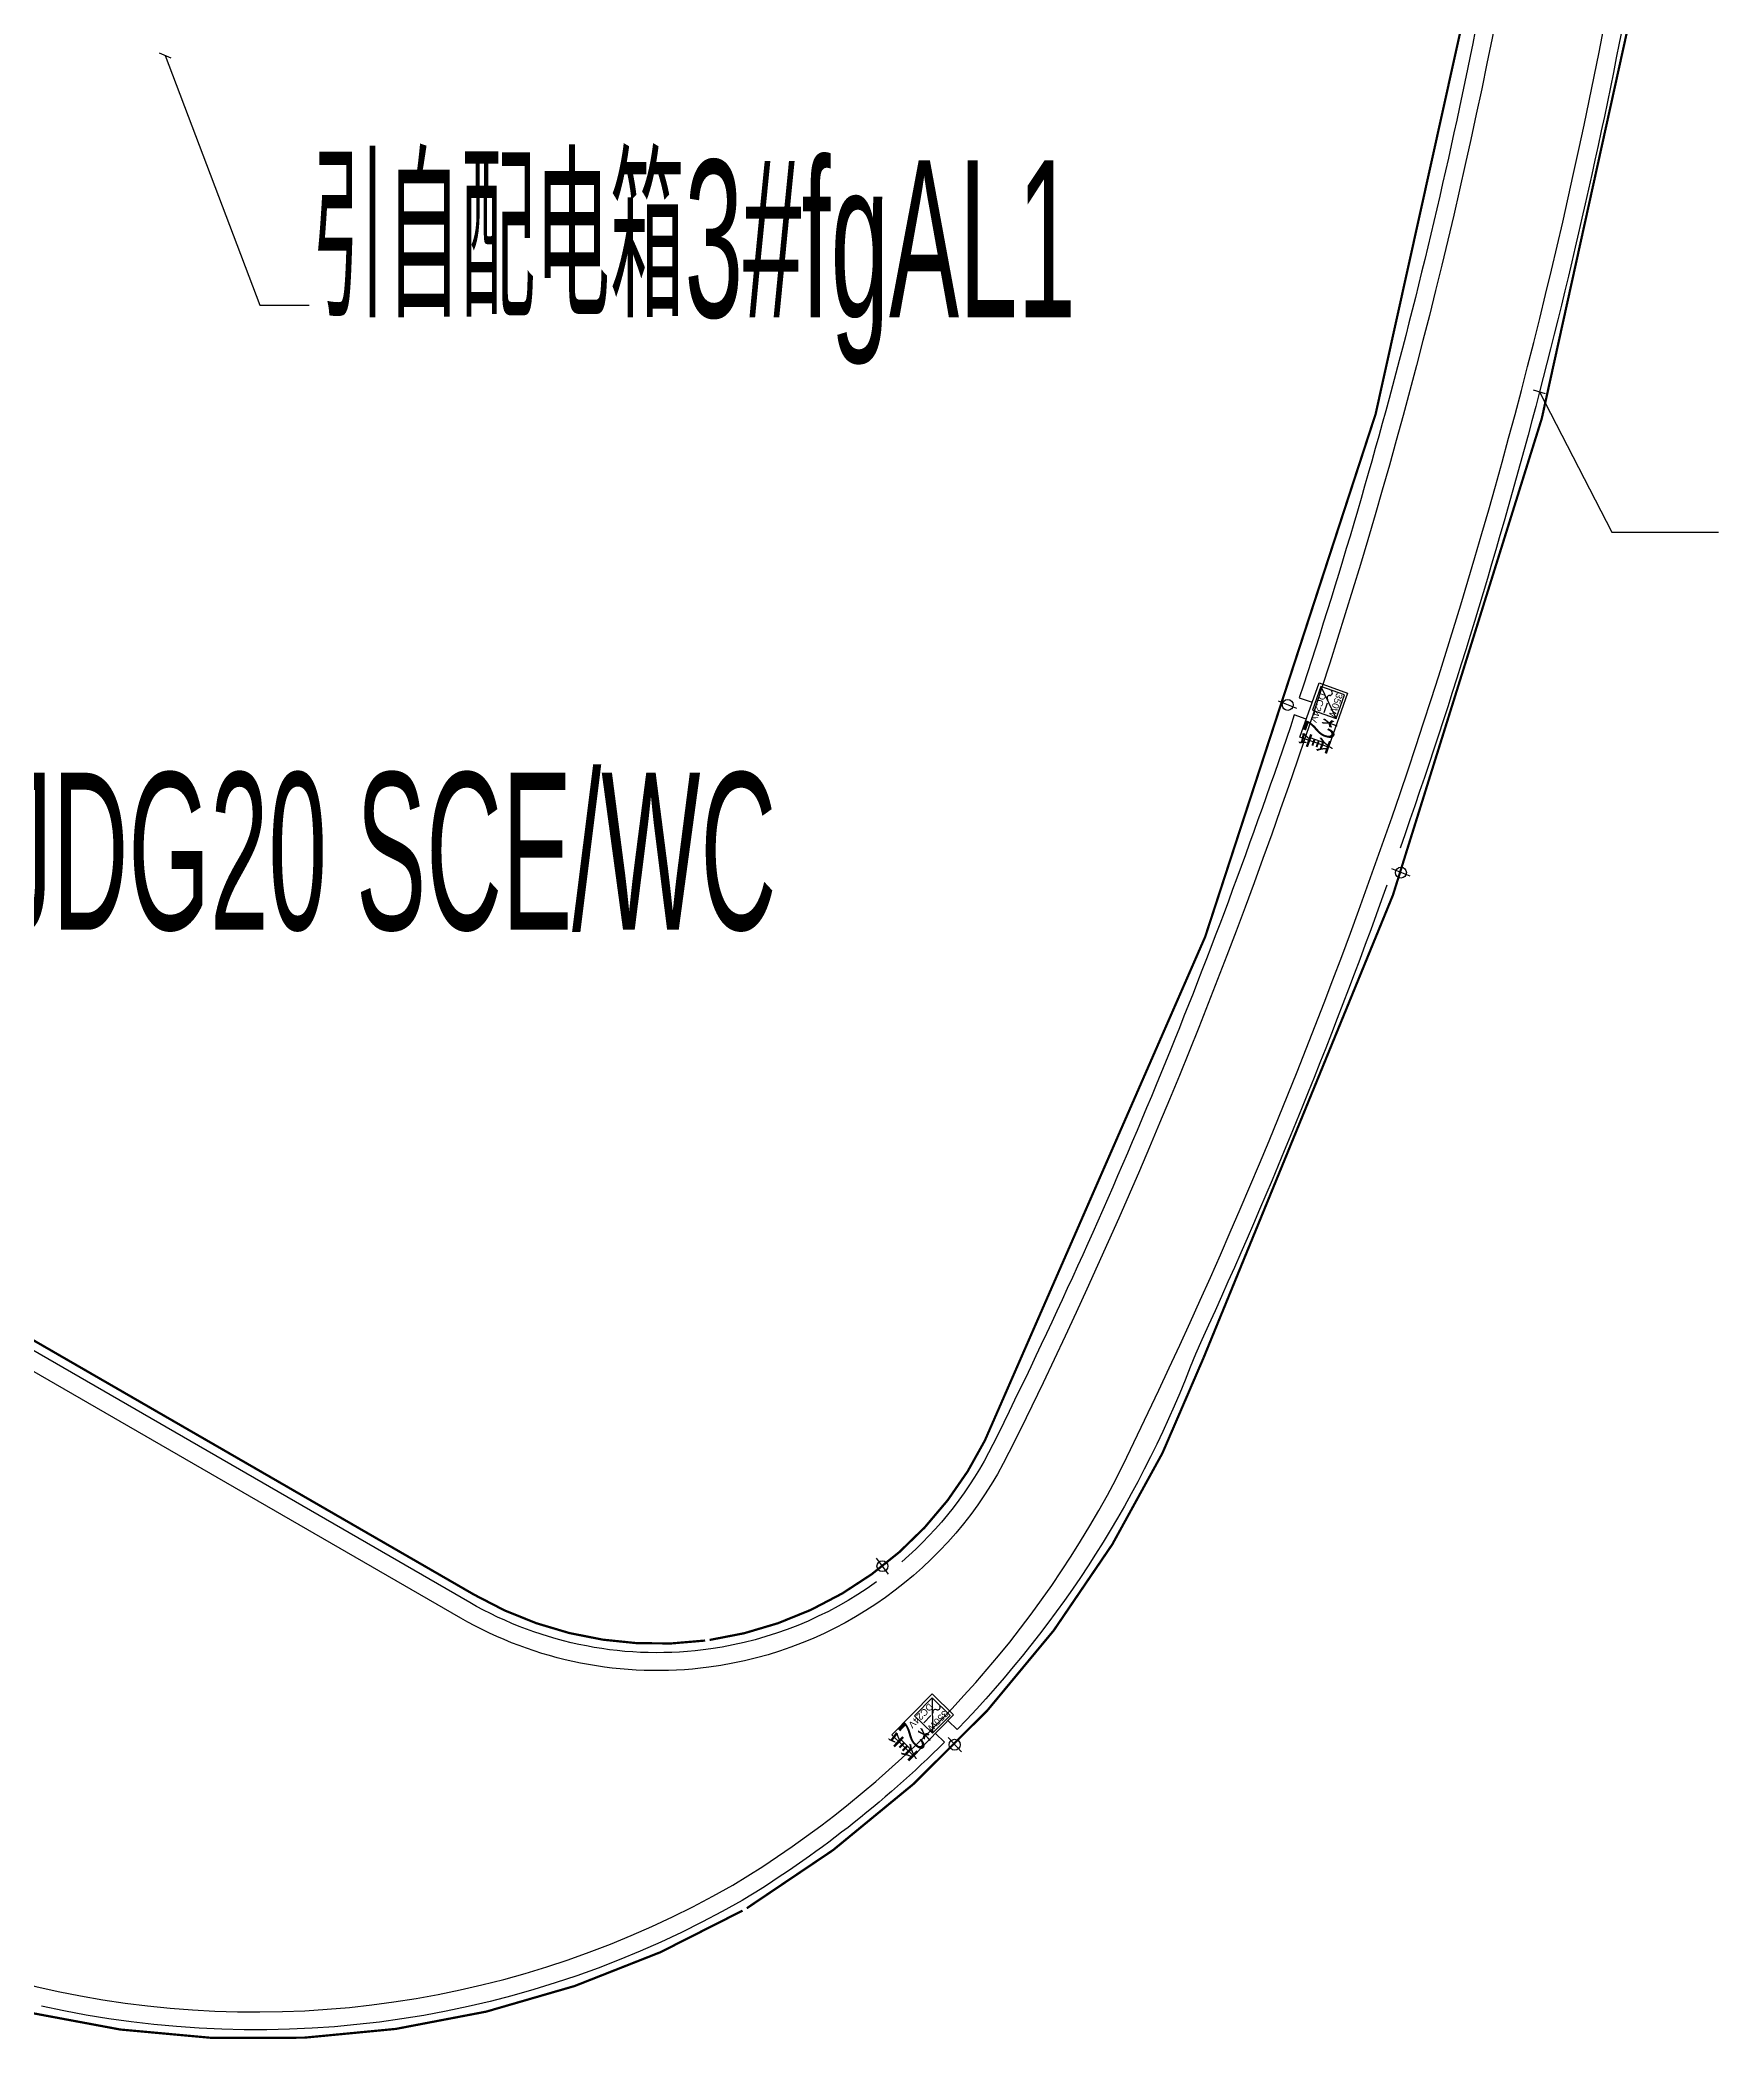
# Model space of a CAD drawing. Header units: inches. Extents: x -187843 to 1582678, y -554589 to 1835338.
# Drawn here: x 1508085 to 1545577, y -372058 to -327498 of the extents above; entities that cross this region are included whole.
import ezdxf
from ezdxf import colors
from ezdxf.entities.mleader import LeaderData, LeaderLine
from ezdxf.lldxf.tags import DXFTag
from ezdxf.math import Vec2, Vec3

# ---------------------------------------------------------------- set-up
doc = ezdxf.new("R2010")
doc.units = ezdxf.units.IN
doc.header["$MEASUREMENT"] = 0
doc.layers.get('0').update_dxf_attribs({"color": 253})
for name, color, linetype in [('0-L-灯具', 1, 'Continuous'), ('0-L-电箱', 90, 'Continuous'), ('0-LIGHT-TXT', 90, 'Continuous'), ('0-SL01', 1, 'Continuous'), ('0-开关电源', 3, 'Continuous'), ('LT-220V', 5, 'Continuous'), ('LT-24V', 4, 'Continuous')]:
    doc.layers.add(name, color=color, linetype=linetype)
doc.styles.add('SMDEI', font='smsim.shx', dxfattribs={"width": 0.75, "bigfont": 'smfs.shx'})
doc.styles.get("Standard").update_dxf_attribs({"font": 'arial.ttf'})
tags = doc.linetypes.add('SL01_LINE', pattern='A,0.3,-0.3,["SL01",Standard,S=0.2,R=-0.1,X=-0.1,Y=-0.1],-1.2', length=1.8).pattern_tags.tags
tags[6] = DXFTag(74, 10)

# ---------------------------------------------------------------- blocks, each defined once
blk = doc.blocks.new('LEDDR01')
at = {"layer": '0-开关电源'}
for p, q in [((-224, 0), (224, 448)), ((19, 205), (198, 205))]:
    blk.add_line(p, q, dxfattribs=at)
blk.add_lwpolyline([(-224, 0), (224, 0), (224, 448), (-224, 448)], close=True, dxfattribs=at)
for centre, start, end in [((-171, 187), 19.4712, 160.5288), ((-81, 219), 199.4712, 340.5288)]:
    blk.add_arc(centre, 47.5, start, end, dxfattribs=at)
at = {"color": 3}
for s, p in [('350W', (-219, 302)), ('DC24V', (-122, 21))]:
    blk.add_text(s, height=120, dxfattribs=at).set_placement(p)
blk = doc.blocks.new('分割')
at = {"layer": 'LT-220V'}
blk.add_lwpolyline([(-168, 141), (166, -144)], dxfattribs=at)
blk.add_circle((0, 0), 121, dxfattribs=at)
blk = doc.blocks.new('引入')
at = {"layer": '0-L-电箱', "lineweight": -2}
h = blk.add_hatch(color=256, dxfattribs=at)
h.dxf.hatch_style = 1
h.paths.add_polyline_path([(-75, 0, 1), (75, 0, 1)])
blk.add_lwpolyline([(709, -533, 0, 0, 0), (432, -324, 200, 0, 0), (0, 0, 0, 0, 0)], format="xyseb", dxfattribs=at)
blk.add_circle((0, 0), 75, dxfattribs=at)
blk = doc.blocks.new('_Oblique')
at = {"color": 0, "linetype": 'ByBlock', "lineweight": -2}
blk.add_line((-0.5, -0.5), (0.5, 0.5), dxfattribs=at)

msp = doc.modelspace()

# ---------------------------------------------------------------- linework, layer by layer
at = {"layer": '0-LIGHT-TXT', "color": 7}
for points in [[(1537214, -342047), (1536788, -343254), (1536154, -343030), (1536580, -341823)], [(1528438, -364816), (1527541, -365728), (1527062, -365257), (1527959, -364345)]]:
    msp.add_lwpolyline(points, close=True, dxfattribs=at)
at = {"layer": '0-SL01', "linetype": 'SL01_LINE', "const_width": 50}
for points in [[(1493918, -204810), (1494633, -203845, -0.353767), (1529133, -358703, -0.246324), (1523001, -363145, 0.410153)], [(1523830, -369122, 0.16794), (1534008, -356853, 0.107676), (1545893, -302903, 0.107676)], [(1522902, -363158, -0.165239), (1517758, -362137), (1479193, -339871, -0.303299), (1474770, -330904, -2.445332)], [(1507856, -371448, 0.188794), (1523736, -369175)]]:
    msp.add_lwpolyline(points, format="xyb", dxfattribs=at)
at = {"layer": 'LT-220V'}
for points in [[(1454973, -332553, 0.076951), (1461749, -338330), (1463408, -339303), (1467851, -341860), (1478611, -348080, -0.084256), (1494229, -361015, 0.106264), (1502003, -368454, 0.075863), (1507993, -370864, 0.189866), (1523518, -368609, 0.13668), (1532051, -359571, 0.068485), (1543130, -326144), (1542343, -325999, 0.004148), (1542714, -323902), (1512022, -323016), (1511940, -327129), (1511191, -327207)], [(1511191, -327207), (1512138, -327228), (1512218, -323222), (1541065, -324054, -0.072826), (1529670, -358970, -0.24959), (1522981, -363753, -0.165239), (1517458, -362656), (1478893, -340391, -0.303299), (1474175, -330826)]]:
    msp.add_lwpolyline(points, format="xyb", dxfattribs=at)
at = {"layer": 'LT-24V', "color": 4}
for points in [[(1541089, -321389, -0.00349), (1540817, -323121, -0.75166), (1540643, -324154, -0.036984), (1536139, -342151), (1536428, -342254)], [(1543625, -324938), (1543750, -324959, -0.041039), (1538385, -345500)], [(1536295, -342631), (1536027, -342536, -0.034313), (1529312, -358792, -0.099872), (1527287, -361401, -0.099872)], [(1538092, -346326, -0.021793), (1533823, -356776, -0.103433), (1528514, -365139), (1528313, -364943)], [(1526718, -361851, -0.120846), (1523030, -363343, -0.168393), (1517658, -362310), (1507540, -356468), (1507363, -356776)], [(1528034, -365230), (1528233, -365424, -0.059305), (1523728, -368949, -0.187434), (1508115, -371302)]]:
    msp.add_lwpolyline(points, format="xyb", dxfattribs=at)

# ---------------------------------------------------------------- block references
at = {"layer": '0-L-灯具', "rotation": 280.5982588048405}
msp.add_blockref('引入', (1511191, -327207), dxfattribs=at)
at = {"layer": '0-开关电源', "color": 3}
for p, xscale, yscale, zscale, rotation in [((1536525, -342166), 1.25, 1.25, 1.25, 250.5544745286803), ((1527764, -364632), 1.249999999999999, 1.249999999999999, 1.249999999999999, 225.4531854897062)]:
    msp.add_blockref('LEDDR01', p, dxfattribs=dict(at, xscale=xscale, yscale=yscale, zscale=zscale, rotation=rotation))
at = {"layer": 'LT-220V'}
for p, rotation in [((1535881, -342313), 198.6243947749088), ((1538404, -346049), 198.4351027884674), ((1526851, -361501), 167.4469635052389), ((1528461, -365479), 173.1261952646709)]:
    msp.add_blockref('分割', p, dxfattribs=dict(at, rotation=rotation))

# ---------------------------------------------------------------- texts
at = {"layer": '0-LIGHT-TXT', "color": 7, "style": 'SMDEI', "width": 0.5}
for s, p in [('引自配电箱3#fgAL1 ', (1514132, -333675)), ('WDZB-RYJY2*4 JDG20 SCE/WC', (1489379, -347321))]:
    msp.add_text(s, height=3500, dxfattribs=at).set_placement(p)
for rotation, p in [(250.5545, (1536355, -342461)), (225.4532, (1527485, -364827))]:
    msp.add_text('*2套', height=700, rotation=rotation, dxfattribs=at).set_placement(p)

# ---------------------------------------------------------------- leaders
at = {"layer": '0-LIGHT-TXT', "color": 7}
ml = msp.add_multileader_mtext('Standard', dxfattribs=at)
ml.set_content('', color=7)
ml.set_leader_properties()
ml.set_arrow_properties(name='OBLIQUE')
ml.build(insert=Vec2(0, 0))
ml.multileader.update_dxf_attribs({"text_right_attachment_type": 6, "dogleg_length": 0.36, "arrow_head_size": 200})
ctx = ml.context
ctx.base_point, ctx.char_height, ctx.arrow_head_size, ctx.landing_gap_size, ctx.plane_origin = Vec3(1514080, -333405), 0.18, 200, 0.09, Vec3(1512132, -335393)
ctx.right_attachment = 6
notes = []
notes.append((ctx, [(0, (1, 1, 0), (1512985, -333405), (1, 0), 1095, [(0, [(1510874, -327846)], 0, [])])]))
ctx.mtext.insert, ctx.mtext.flow_direction = Vec3(1514080, -333405), 5
ml = msp.add_multileader_mtext('Standard', dxfattribs=at)
ml.set_content('', color=7)
ml.set_leader_properties()
ml.set_arrow_properties(name='OBLIQUE')
ml.build(insert=Vec2(0, 0))
ml.multileader.update_dxf_attribs({"text_right_attachment_type": 6, "dogleg_length": 0.36, "arrow_head_size": 200})
ctx = ml.context
ctx.base_point, ctx.char_height, ctx.arrow_head_size, ctx.landing_gap_size, ctx.plane_origin = Vec3(1545475, -338464), 0.18, 200, 0.09, Vec3(1540512, -343837)
ctx.right_attachment = 6
notes.append((ctx, [(0, (1, 1, 0), (1543100, -338464), (1, 0), 2375, [(0, [(1541489, -335339)], 0, [])])]))
ctx.mtext.insert, ctx.mtext.flow_direction = Vec3(1545475, -338464), 5
for ctx, leaders in notes:
    for number, flags, end, landing, length, lines in leaders:
        leader = LeaderData()
        leader.index, (leader.has_last_leader_line, leader.has_dogleg_vector, leader.attachment_direction) = number, flags
        leader.last_leader_point, leader.dogleg_vector, leader.dogleg_length = Vec3(end), Vec3(landing), length
        for number, points, colour, breaks in lines:
            line = LeaderLine()
            line.index, line.vertices, line.color, line.breaks = number, Vec3.list(points), colors.encode_raw_color(colour), breaks
            leader.lines.append(line)
        ctx.leaders.append(leader)

doc.saveas('drawing.dxf')
